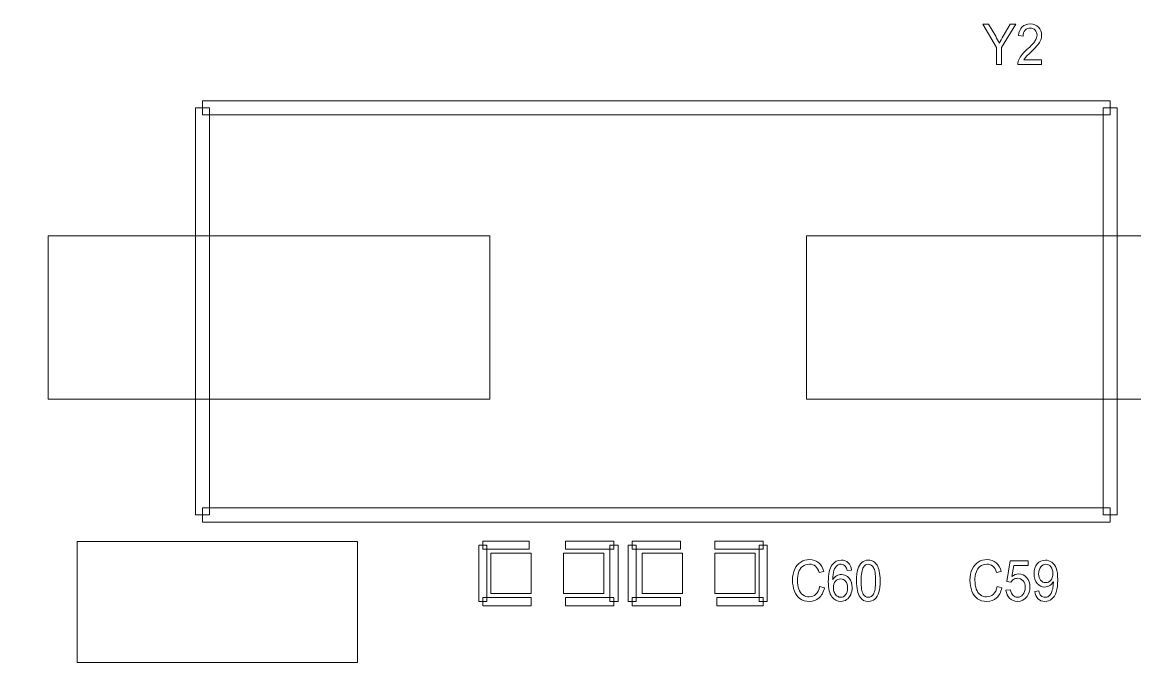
# Model space of a CAD drawing. Header units: millimetres. Extents: x -90 to 99, y -65 to 67.
# Drawn here: x -47.37 to -33.36, y -17.91 to -9.79 of the extents above; entities that cross this region are included whole.
import ezdxf

# ---------------------------------------------------------------- set-up
doc = ezdxf.new("R2010")
doc.units = ezdxf.units.MM
doc.header["$MEASUREMENT"] = 0
for name, color, linetype in [('BG_OUTLINE', 7, 'Continuous'), ('PG_SILKSCREEN_TOP', 7, 'Continuous'), ('PIN_TOP', 7, 'Continuous'), ('RD_SILKSCREEN_TOP', 7, 'Continuous')]:
    doc.layers.add(name, color=color, linetype=linetype)

msp = doc.modelspace()

# ---------------------------------------------------------------- linework, layer by layer
at = {"layer": 'BG_OUTLINE', "color": 3, "lineweight": 9}
msp.add_open_spline([(-71.7269, -61.8795), (-71.7269, -61.8795), (-71.7343, 42.2681), (-71.7343, 42.2681), (-71.7343, 42.2681), (-71.7348, 43.0066), (-71.4419, 43.715), (-70.92, 44.2375), (-70.92, 44.2375), (-70.3982, 44.76), (-69.6866, 45.0538), (-68.9482, 45.0543), (-68.9482, 45.0543), (-68.9482, 45.0543), (75.2046, 45.0543), (75.2046, 45.0543), (75.2046, 45.0543), (76.8319, 45.0552), (78.1763, 43.7805), (78.2661, 42.1556), (78.2661, 42.1556), (78.2661, 42.1556), (78.2661, 31.2814), (78.2661, 31.2814), (78.2661, 31.2814), (78.2661, 31.2814), (72.2646, 31.2814), (72.2646, 31.2814), (72.2646, 31.2814), (72.2646, 31.2814), (72.2646, 26.9814), (72.2646, 26.9814), (72.2646, 26.9814), (72.2646, 26.9814), (78.2661, 26.9814), (78.2661, 26.9814), (78.2661, 26.9814), (78.2661, 26.9814), (78.2661, 18.6553), (78.2661, 18.6553), (78.2661, 18.6553), (78.2661, 18.6553), (72.2496, 18.6553), (72.2496, 18.6553), (72.2496, 18.6553), (72.2496, 18.6553), (72.2496, 14.3553), (72.2496, 14.3553), (72.2496, 14.3553), (72.2496, 14.3553), (78.2661, 14.3553), (78.2661, 14.3553), (78.2661, 14.3553), (78.2661, 14.3553), (78.2661, 9.255), (78.2661, 9.255), (78.2661, 9.255), (78.2661, 9.255), (72.2648, 9.255), (72.2648, 9.255), (72.2648, 9.255), (72.2648, 9.255), (72.2648, 4.955), (72.2648, 4.955), (72.2648, 4.955), (72.2648, 4.955), (78.2661, 4.955), (78.2661, 4.955), (78.2661, 4.955), (78.2661, 4.955), (78.2661, -3.3762), (78.2661, -3.3762), (78.2661, -3.3762), (78.2661, -3.3762), (72.2445, -3.3762), (72.2445, -3.3762), (72.2445, -3.3762), (72.2445, -3.3762), (72.2445, -7.6762), (72.2445, -7.6762), (72.2445, -7.6762), (72.2445, -7.6762), (78.2661, -7.6762), (78.2661, -7.6762), (78.2661, -7.6762), (78.2661, -7.6762), (78.2661, -12.7615), (78.2661, -12.7615), (78.2661, -12.7615), (78.2661, -12.7615), (72.2651, -12.7615), (72.2651, -12.7615), (72.2651, -12.7615), (72.2651, -12.7615), (72.2651, -17.0615), (72.2651, -17.0615), (72.2651, -17.0615), (72.2651, -17.0615), (78.2661, -17.0615), (78.2661, -17.0615), (78.2661, -17.0615), (78.2661, -17.0615), (78.2661, -25.4097), (78.2661, -25.4097), (78.2661, -25.4097), (78.2661, -25.4097), (72.2656, -25.4097), (72.2656, -25.4097), (72.2656, -25.4097), (72.2656, -25.4097), (72.2656, -29.7097), (72.2656, -29.7097), (72.2656, -29.7097), (72.2656, -29.7097), (78.2661, -29.7097), (78.2661, -29.7097), (78.2661, -29.7097), (78.2661, -29.7097), (78.2661, -34.793), (78.2661, -34.793), (78.2661, -34.793), (78.2661, -34.793), (72.2679, -34.793), (72.2679, -34.793), (72.2679, -34.793), (72.2679, -34.793), (72.2679, -39.0929), (72.2679, -39.0929), (72.2679, -39.0929), (72.2679, -39.0929), (78.2661, -39.0929), (78.2661, -39.0929), (78.2661, -39.0929), (78.2661, -39.0929), (78.2661, -47.4269), (78.2661, -47.4269), (78.2661, -47.4269), (78.2661, -47.4269), (72.2679, -47.4269), (72.2679, -47.4269), (72.2679, -47.4269), (72.2679, -47.4269), (72.2679, -51.7269), (72.2679, -51.7269), (72.2679, -51.7269), (72.2679, -51.7269), (78.2661, -51.7269), (78.2661, -51.7269), (78.2661, -51.7269), (78.2661, -51.7269), (78.2661, -51.8138), (78.2661, -51.8138), (78.2661, -51.8138), (78.2661, -51.8138), (78.2656, -61.8468), (78.2656, -61.8468), (78.2656, -61.8468), (78.2661, -62.6669), (77.9407, -63.4536), (77.3612, -64.0339), (77.3612, -64.0339), (76.7817, -64.6142), (75.9915, -64.9405), (75.1713, -64.941), (75.1713, -64.941), (75.1713, -64.941), (-68.6609, -64.9456), (-68.6609, -64.9456), (-68.6609, -64.9456), (-69.4735, -64.9461), (-70.2531, -64.6237), (-70.8281, -64.0495), (-70.8281, -64.0495), (-71.4031, -63.4752), (-71.7264, -62.6922), (-71.7269, -61.8795)], degree=3, knots=[0, 0, 0, 0, 0.0227273, 0.0227273, 0.0227273, 0.0227273, 0.0454545, 0.0454545, 0.0454545, 0.0454545, 0.0681818, 0.0681818, 0.0681818, 0.0681818, 0.0909091, 0.0909091, 0.0909091, 0.0909091, 0.1136364, 0.1136364, 0.1136364, 0.1136364, 0.1363636, 0.1363636, 0.1363636, 0.1363636, 0.1590909, 0.1590909, 0.1590909, 0.1590909, 0.1818182, 0.1818182, 0.1818182, 0.1818182, 0.2045455, 0.2045455, 0.2045455, 0.2045455, 0.2272727, 0.2272727, 0.2272727, 0.2272727, 0.25, 0.25, 0.25, 0.25, 0.2727273, 0.2727273, 0.2727273, 0.2727273, 0.2954545, 0.2954545, 0.2954545, 0.2954545, 0.3181818, 0.3181818, 0.3181818, 0.3181818, 0.3409091, 0.3409091, 0.3409091, 0.3409091, 0.3636364, 0.3636364, 0.3636364, 0.3636364, 0.3863636, 0.3863636, 0.3863636, 0.3863636, 0.4090909, 0.4090909, 0.4090909, 0.4090909, 0.4318182, 0.4318182, 0.4318182, 0.4318182, 0.4545455, 0.4545455, 0.4545455, 0.4545455, 0.4772727, 0.4772727, 0.4772727, 0.4772727, 0.5, 0.5, 0.5, 0.5, 0.5227273, 0.5227273, 0.5227273, 0.5227273, 0.5454545, 0.5454545, 0.5454545, 0.5454545, 0.5681818, 0.5681818, 0.5681818, 0.5681818, 0.5909091, 0.5909091, 0.5909091, 0.5909091, 0.6136364, 0.6136364, 0.6136364, 0.6136364, 0.6363636, 0.6363636, 0.6363636, 0.6363636, 0.6590909, 0.6590909, 0.6590909, 0.6590909, 0.6818182, 0.6818182, 0.6818182, 0.6818182, 0.7045455, 0.7045455, 0.7045455, 0.7045455, 0.7272727, 0.7272727, 0.7272727, 0.7272727, 0.75, 0.75, 0.75, 0.75, 0.7727273, 0.7727273, 0.7727273, 0.7727273, 0.7954545, 0.7954545, 0.7954545, 0.7954545, 0.8181818, 0.8181818, 0.8181818, 0.8181818, 0.8409091, 0.8409091, 0.8409091, 0.8409091, 0.8636364, 0.8636364, 0.8636364, 0.8636364, 0.8863636, 0.8863636, 0.8863636, 0.8863636, 0.9090909, 0.9090909, 0.9090909, 0.9090909, 0.9318182, 0.9318182, 0.9318182, 0.9318182, 0.9545455, 0.9545455, 0.9545455, 0.9545455, 0.9772727, 0.9772727, 0.9772727, 0.9772727, 1, 1, 1, 1], dxfattribs=at)
at = {"layer": 'PG_SILKSCREEN_TOP', "color": 6, "lineweight": 9}
for points in [[(-33.6672, -10.775), (-33.6672, -10.775), (-33.6672, -10.9528), (-33.6672, -10.9528), (-33.6672, -10.9528), (-33.6672, -10.9528), (-45.0972, -10.9528), (-45.0972, -10.9528), (-45.0972, -10.9528), (-45.0972, -10.9528), (-45.0972, -10.775), (-45.0972, -10.775), (-45.0972, -10.775), (-45.0972, -10.775), (-33.6672, -10.775), (-33.6672, -10.775)], [(-45.1861, -10.8639), (-45.1861, -10.8639), (-45.0083, -10.8639), (-45.0083, -10.8639), (-45.0083, -10.8639), (-45.0083, -10.8639), (-45.0083, -15.9947), (-45.0083, -15.9947), (-45.0083, -15.9947), (-45.0083, -15.9947), (-45.1861, -15.9947), (-45.1861, -15.9947), (-45.1861, -15.9947), (-45.1861, -15.9947), (-45.1861, -10.8639), (-45.1861, -10.8639)], [(-33.5783, -15.9947), (-33.5783, -15.9947), (-33.7561, -15.9947), (-33.7561, -15.9947), (-33.7561, -15.9947), (-33.7561, -15.9947), (-33.7561, -10.8639), (-33.7561, -10.8639), (-33.7561, -10.8639), (-33.7561, -10.8639), (-33.5783, -10.8639), (-33.5783, -10.8639), (-33.5783, -10.8639), (-33.5783, -10.8639), (-33.5783, -15.9947), (-33.5783, -15.9947)], [(-45.0972, -16.0836), (-45.0972, -16.0836), (-45.0972, -15.9058), (-45.0972, -15.9058), (-45.0972, -15.9058), (-45.0972, -15.9058), (-33.6672, -15.9058), (-33.6672, -15.9058), (-33.6672, -15.9058), (-33.6672, -15.9058), (-33.6672, -16.0836), (-33.6672, -16.0836), (-33.6672, -16.0836), (-33.6672, -16.0836), (-45.0972, -16.0836), (-45.0972, -16.0836)], [(-41.5158, -17.0869), (-41.5158, -17.0869), (-41.6174, -17.0869), (-41.6174, -17.0869), (-41.6174, -17.0869), (-41.6174, -17.0869), (-41.6174, -16.3757), (-41.6174, -16.3757), (-41.6174, -16.3757), (-41.6174, -16.3757), (-41.5158, -16.3757), (-41.5158, -16.3757), (-41.5158, -16.3757), (-41.5158, -16.3757), (-41.5158, -17.0869), (-41.5158, -17.0869)], [(-41.5666, -16.4265), (-41.5666, -16.4265), (-41.5666, -16.3249), (-41.5666, -16.3249), (-41.5666, -16.3249), (-41.5666, -16.3249), (-40.9824, -16.3249), (-40.9824, -16.3249), (-40.9824, -16.3249), (-40.9824, -16.3249), (-40.9824, -16.4265), (-40.9824, -16.4265), (-40.9824, -16.4265), (-40.9824, -16.4265), (-41.5666, -16.4265), (-41.5666, -16.4265)], [(-39.9157, -16.3249), (-39.9157, -16.3249), (-39.9157, -16.4265), (-39.9157, -16.4265), (-39.9157, -16.4265), (-39.9157, -16.4265), (-40.5252, -16.4265), (-40.5252, -16.4265), (-40.5252, -16.4265), (-40.5252, -16.4265), (-40.5252, -16.3249), (-40.5252, -16.3249), (-40.5252, -16.3249), (-40.5252, -16.3249), (-39.9157, -16.3249), (-39.9157, -16.3249)], [(-39.8648, -17.0869), (-39.8648, -17.0869), (-39.9664, -17.0869), (-39.9664, -17.0869), (-39.9664, -17.0869), (-39.9664, -17.0869), (-39.9664, -16.3757), (-39.9664, -16.3757), (-39.9664, -16.3757), (-39.9664, -16.3757), (-39.8648, -16.3757), (-39.8648, -16.3757), (-39.8648, -16.3757), (-39.8648, -16.3757), (-39.8648, -17.0869), (-39.8648, -17.0869)], [(-39.7378, -16.3757), (-39.7378, -16.3757), (-39.6362, -16.3757), (-39.6362, -16.3757), (-39.6362, -16.3757), (-39.6362, -16.3757), (-39.6362, -17.0869), (-39.6362, -17.0869), (-39.6362, -17.0869), (-39.6362, -17.0869), (-39.7378, -17.0869), (-39.7378, -17.0869), (-39.7378, -17.0869), (-39.7378, -17.0869), (-39.7378, -16.3757), (-39.7378, -16.3757)], [(-39.6871, -16.4265), (-39.6871, -16.4265), (-39.6871, -16.3249), (-39.6871, -16.3249), (-39.6871, -16.3249), (-39.6871, -16.3249), (-39.0774, -16.3249), (-39.0774, -16.3249), (-39.0774, -16.3249), (-39.0774, -16.3249), (-39.0774, -16.4265), (-39.0774, -16.4265), (-39.0774, -16.4265), (-39.0774, -16.4265), (-39.6871, -16.4265), (-39.6871, -16.4265)], [(-38.6456, -16.4265), (-38.6456, -16.4265), (-38.6456, -16.3249), (-38.6456, -16.3249), (-38.6456, -16.3249), (-38.6456, -16.3249), (-38.036, -16.3249), (-38.036, -16.3249), (-38.036, -16.3249), (-38.036, -16.3249), (-38.036, -16.4265), (-38.036, -16.4265), (-38.036, -16.4265), (-38.036, -16.4265), (-38.6456, -16.4265), (-38.6456, -16.4265)], [(-38.0868, -16.3757), (-38.0868, -16.3757), (-37.9852, -16.3757), (-37.9852, -16.3757), (-37.9852, -16.3757), (-37.9852, -16.3757), (-37.9852, -17.0869), (-37.9852, -17.0869), (-37.9852, -17.0869), (-37.9852, -17.0869), (-38.0868, -17.0869), (-38.0868, -17.0869), (-38.0868, -17.0869), (-38.0868, -17.0869), (-38.0868, -16.3757), (-38.0868, -16.3757)], [(-40.957, -17.0361), (-40.957, -17.0361), (-40.957, -17.1377), (-40.957, -17.1377), (-40.957, -17.1377), (-40.957, -17.1377), (-41.5666, -17.1377), (-41.5666, -17.1377), (-41.5666, -17.1377), (-41.5666, -17.1377), (-41.5666, -17.0361), (-41.5666, -17.0361), (-41.5666, -17.0361), (-41.5666, -17.0361), (-40.957, -17.0361), (-40.957, -17.0361)], [(-39.9157, -17.0361), (-39.9157, -17.0361), (-39.9157, -17.1377), (-39.9157, -17.1377), (-39.9157, -17.1377), (-39.9157, -17.1377), (-40.5252, -17.1377), (-40.5252, -17.1377), (-40.5252, -17.1377), (-40.5252, -17.1377), (-40.5252, -17.0361), (-40.5252, -17.0361), (-40.5252, -17.0361), (-40.5252, -17.0361), (-39.9157, -17.0361), (-39.9157, -17.0361)], [(-39.6871, -17.1377), (-39.6871, -17.1377), (-39.6871, -17.0361), (-39.6871, -17.0361), (-39.6871, -17.0361), (-39.6871, -17.0361), (-39.0774, -17.0361), (-39.0774, -17.0361), (-39.0774, -17.0361), (-39.0774, -17.0361), (-39.0774, -17.1377), (-39.0774, -17.1377), (-39.0774, -17.1377), (-39.0774, -17.1377), (-39.6871, -17.1377), (-39.6871, -17.1377)], [(-38.036, -17.0361), (-38.036, -17.0361), (-38.036, -17.1377), (-38.036, -17.1377), (-38.036, -17.1377), (-38.036, -17.1377), (-38.6202, -17.1377), (-38.6202, -17.1377), (-38.6202, -17.1377), (-38.6202, -17.1377), (-38.6202, -17.0361), (-38.6202, -17.0361), (-38.6202, -17.0361), (-38.6202, -17.0361), (-38.036, -17.0361), (-38.036, -17.0361)]]:
    msp.add_open_spline(points, degree=3, knots=[0, 0, 0, 0, 0.25, 0.25, 0.25, 0.25, 0.5, 0.5, 0.5, 0.5, 0.75, 0.75, 0.75, 0.75, 1, 1, 1, 1], dxfattribs=at)
at = {"layer": 'PIN_TOP', "lineweight": 9}
for points in [[(-41.4777, -12.4768), (-41.4777, -12.4768), (-41.4777, -14.5342), (-41.4777, -14.5342), (-41.4777, -14.5342), (-41.4777, -14.5342), (-47.0403, -14.5342), (-47.0403, -14.5342), (-47.0403, -14.5342), (-47.0403, -14.5342), (-47.0403, -12.4768), (-47.0403, -12.4768), (-47.0403, -12.4768), (-47.0403, -12.4768), (-41.4777, -12.4768), (-41.4777, -12.4768)], [(-31.9273, -12.4768), (-31.9273, -12.4768), (-31.9273, -14.5342), (-31.9273, -14.5342), (-31.9273, -14.5342), (-31.9273, -14.5342), (-37.4899, -14.5342), (-37.4899, -14.5342), (-37.4899, -14.5342), (-37.4899, -14.5342), (-37.4899, -12.4768), (-37.4899, -12.4768), (-37.4899, -12.4768), (-37.4899, -12.4768), (-31.9273, -12.4768), (-31.9273, -12.4768)], [(-46.6771, -17.8524), (-46.6771, -17.8524), (-46.6771, -16.3284), (-46.6771, -16.3284), (-46.6771, -16.3284), (-46.6771, -16.3284), (-43.1465, -16.3284), (-43.1465, -16.3284), (-43.1465, -16.3284), (-43.1465, -16.3284), (-43.1465, -17.8524), (-43.1465, -17.8524), (-43.1465, -17.8524), (-43.1465, -17.8524), (-46.6771, -17.8524), (-46.6771, -17.8524)], [(-40.957, -16.4773), (-40.957, -16.4773), (-40.957, -16.9853), (-40.957, -16.9853), (-40.957, -16.9853), (-40.957, -16.9853), (-41.465, -16.9853), (-41.465, -16.9853), (-41.465, -16.9853), (-41.465, -16.9853), (-41.465, -16.4773), (-41.465, -16.4773), (-41.465, -16.4773), (-41.465, -16.4773), (-40.957, -16.4773), (-40.957, -16.4773)], [(-40.0426, -16.4773), (-40.0426, -16.4773), (-40.0426, -16.9853), (-40.0426, -16.9853), (-40.0426, -16.9853), (-40.0426, -16.9853), (-40.5506, -16.9853), (-40.5506, -16.9853), (-40.5506, -16.9853), (-40.5506, -16.9853), (-40.5506, -16.4773), (-40.5506, -16.4773), (-40.5506, -16.4773), (-40.5506, -16.4773), (-40.0426, -16.4773), (-40.0426, -16.4773)], [(-39.56, -16.9853), (-39.56, -16.9853), (-39.56, -16.4773), (-39.56, -16.4773), (-39.56, -16.4773), (-39.56, -16.4773), (-39.052, -16.4773), (-39.052, -16.4773), (-39.052, -16.4773), (-39.052, -16.4773), (-39.052, -16.9853), (-39.052, -16.9853), (-39.052, -16.9853), (-39.052, -16.9853), (-39.56, -16.9853), (-39.56, -16.9853)], [(-38.6456, -16.9853), (-38.6456, -16.9853), (-38.6456, -16.4773), (-38.6456, -16.4773), (-38.6456, -16.4773), (-38.6456, -16.4773), (-38.1376, -16.4773), (-38.1376, -16.4773), (-38.1376, -16.4773), (-38.1376, -16.4773), (-38.1376, -16.9853), (-38.1376, -16.9853), (-38.1376, -16.9853), (-38.1376, -16.9853), (-38.6456, -16.9853), (-38.6456, -16.9853)]]:
    msp.add_open_spline(points, degree=3, knots=[0, 0, 0, 0, 0.25, 0.25, 0.25, 0.25, 0.5, 0.5, 0.5, 0.5, 0.75, 0.75, 0.75, 0.75, 1, 1, 1, 1], dxfattribs=at)
at = {"layer": 'RD_SILKSCREEN_TOP', "color": 8, "lineweight": 9}
for points, knots in [([(-34.5292, -10.2587), (-34.5292, -10.2587), (-34.5292, -10.3188), (-34.5292, -10.3188), (-34.5292, -10.3188), (-34.5292, -10.3188), (-34.8296, -10.3188), (-34.8296, -10.3188), (-34.8296, -10.3188), (-34.8301, -10.3037), (-34.8279, -10.2893), (-34.8232, -10.2754), (-34.8232, -10.2754), (-34.8156, -10.2524), (-34.8033, -10.2299), (-34.7865, -10.2076), (-34.7865, -10.2076), (-34.7695, -10.1855), (-34.7452, -10.1597), (-34.7135, -10.1306), (-34.7135, -10.1306), (-34.664, -10.0852), (-34.6306, -10.0493), (-34.6132, -10.0227), (-34.6132, -10.0227), (-34.5959, -9.9963), (-34.5872, -9.9711), (-34.5872, -9.9476), (-34.5872, -9.9476), (-34.5872, -9.9228), (-34.5952, -9.9019), (-34.6109, -9.8848), (-34.6109, -9.8848), (-34.6268, -9.8679), (-34.6474, -9.8594), (-34.6728, -9.8594), (-34.6728, -9.8594), (-34.6997, -9.8594), (-34.7211, -9.8684), (-34.7372, -9.8865), (-34.7372, -9.8865), (-34.7535, -9.9045), (-34.7616, -9.9295), (-34.7618, -9.9614), (-34.7618, -9.9614), (-34.7618, -9.9614), (-34.8192, -9.9549), (-34.8192, -9.9549), (-34.8192, -9.9549), (-34.8152, -9.9069), (-34.8004, -9.8704), (-34.7748, -9.8453), (-34.7748, -9.8453), (-34.7492, -9.8201), (-34.7147, -9.8076), (-34.6715, -9.8076), (-34.6715, -9.8076), (-34.6279, -9.8076), (-34.5935, -9.8212), (-34.568, -9.8482), (-34.568, -9.8482), (-34.5425, -9.8754), (-34.5298, -9.9089), (-34.5298, -9.949), (-34.5298, -9.949), (-34.5298, -9.9694), (-34.5335, -9.9894), (-34.541, -10.0091), (-34.541, -10.0091), (-34.5485, -10.0287), (-34.5609, -10.0495), (-34.5781, -10.0712), (-34.5781, -10.0712), (-34.5953, -10.093), (-34.624, -10.1229), (-34.6641, -10.1608), (-34.6641, -10.1608), (-34.6976, -10.1923), (-34.7191, -10.2137), (-34.7285, -10.2249), (-34.7285, -10.2249), (-34.7381, -10.2361), (-34.746, -10.2473), (-34.7522, -10.2587), (-34.7522, -10.2587), (-34.7522, -10.2587), (-34.5292, -10.2587), (-34.5292, -10.2587)], [0, 0, 0, 0, 0.0454545, 0.0454545, 0.0454545, 0.0454545, 0.0909091, 0.0909091, 0.0909091, 0.0909091, 0.1363636, 0.1363636, 0.1363636, 0.1363636, 0.1818182, 0.1818182, 0.1818182, 0.1818182, 0.2272727, 0.2272727, 0.2272727, 0.2272727, 0.2727273, 0.2727273, 0.2727273, 0.2727273, 0.3181818, 0.3181818, 0.3181818, 0.3181818, 0.3636364, 0.3636364, 0.3636364, 0.3636364, 0.4090909, 0.4090909, 0.4090909, 0.4090909, 0.4545455, 0.4545455, 0.4545455, 0.4545455, 0.5, 0.5, 0.5, 0.5, 0.5454545, 0.5454545, 0.5454545, 0.5454545, 0.5909091, 0.5909091, 0.5909091, 0.5909091, 0.6363636, 0.6363636, 0.6363636, 0.6363636, 0.6818182, 0.6818182, 0.6818182, 0.6818182, 0.7272727, 0.7272727, 0.7272727, 0.7272727, 0.7727273, 0.7727273, 0.7727273, 0.7727273, 0.8181818, 0.8181818, 0.8181818, 0.8181818, 0.8636364, 0.8636364, 0.8636364, 0.8636364, 0.9090909, 0.9090909, 0.9090909, 0.9090909, 0.9545455, 0.9545455, 0.9545455, 0.9545455, 1, 1, 1, 1]), ([(-35.0955, -10.3188), (-35.0955, -10.3188), (-35.0955, -10.1032), (-35.0955, -10.1032), (-35.0955, -10.1032), (-35.0955, -10.1032), (-35.2706, -9.8097), (-35.2706, -9.8097), (-35.2706, -9.8097), (-35.2706, -9.8097), (-35.1975, -9.8097), (-35.1975, -9.8097), (-35.1975, -9.8097), (-35.1975, -9.8097), (-35.1079, -9.9632), (-35.1079, -9.9632), (-35.1079, -9.9632), (-35.0913, -9.9919), (-35.076, -10.0206), (-35.0617, -10.0494), (-35.0617, -10.0494), (-35.048, -10.0227), (-35.0315, -9.9927), (-35.0121, -9.9594), (-35.0121, -9.9594), (-35.0121, -9.9594), (-34.924, -9.8097), (-34.924, -9.8097), (-34.924, -9.8097), (-34.924, -9.8097), (-34.8539, -9.8097), (-34.8539, -9.8097), (-34.8539, -9.8097), (-34.8539, -9.8097), (-35.0354, -10.1032), (-35.0354, -10.1032), (-35.0354, -10.1032), (-35.0354, -10.1032), (-35.0354, -10.3188), (-35.0354, -10.3188), (-35.0354, -10.3188), (-35.0354, -10.3188), (-35.0955, -10.3188), (-35.0955, -10.3188)], [0, 0, 0, 0, 0.0909091, 0.0909091, 0.0909091, 0.0909091, 0.1818182, 0.1818182, 0.1818182, 0.1818182, 0.2727273, 0.2727273, 0.2727273, 0.2727273, 0.3636364, 0.3636364, 0.3636364, 0.3636364, 0.4545455, 0.4545455, 0.4545455, 0.4545455, 0.5454545, 0.5454545, 0.5454545, 0.5454545, 0.6363636, 0.6363636, 0.6363636, 0.6363636, 0.7272727, 0.7272727, 0.7272727, 0.7272727, 0.8181818, 0.8181818, 0.8181818, 0.8181818, 0.9090909, 0.9090909, 0.9090909, 0.9090909, 1, 1, 1, 1]), ([(-37.3249, -16.8964), (-37.3249, -16.8964), (-37.2648, -16.9135), (-37.2648, -16.9135), (-37.2648, -16.9135), (-37.2773, -16.9687), (-37.3001, -17.0109), (-37.3328, -17.0401), (-37.3328, -17.0401), (-37.3655, -17.0691), (-37.4056, -17.0836), (-37.453, -17.0836), (-37.453, -17.0836), (-37.502, -17.0836), (-37.5418, -17.0724), (-37.5725, -17.0501), (-37.5725, -17.0501), (-37.6032, -17.0277), (-37.6266, -16.9954), (-37.6426, -16.953), (-37.6426, -16.953), (-37.6586, -16.9106), (-37.6666, -16.8651), (-37.6666, -16.8165), (-37.6666, -16.8165), (-37.6666, -16.7635), (-37.6576, -16.7173), (-37.6395, -16.6778), (-37.6395, -16.6778), (-37.6214, -16.6383), (-37.5957, -16.6084), (-37.5622, -16.5878), (-37.5622, -16.5878), (-37.5288, -16.5673), (-37.4921, -16.5571), (-37.452, -16.5571), (-37.452, -16.5571), (-37.4065, -16.5571), (-37.3684, -16.5701), (-37.3373, -16.596), (-37.3373, -16.596), (-37.3063, -16.622), (-37.2847, -16.6584), (-37.2726, -16.7054), (-37.2726, -16.7054), (-37.2726, -16.7054), (-37.3318, -16.7211), (-37.3318, -16.7211), (-37.3318, -16.7211), (-37.3423, -16.684), (-37.3575, -16.6571), (-37.3777, -16.6401), (-37.3777, -16.6401), (-37.3977, -16.6232), (-37.4228, -16.6148), (-37.4533, -16.6148), (-37.4533, -16.6148), (-37.4882, -16.6148), (-37.5173, -16.6241), (-37.5408, -16.6428), (-37.5408, -16.6428), (-37.5644, -16.6617), (-37.5808, -16.6868), (-37.5903, -16.7185), (-37.5903, -16.7185), (-37.5998, -16.75), (-37.6045, -16.7826), (-37.6045, -16.8161), (-37.6045, -16.8161), (-37.6045, -16.8595), (-37.5989, -16.8972), (-37.5878, -16.9296), (-37.5878, -16.9296), (-37.5764, -16.9618), (-37.5589, -16.986), (-37.5351, -17.002), (-37.5351, -17.002), (-37.5113, -17.018), (-37.4856, -17.0259), (-37.4578, -17.0259), (-37.4578, -17.0259), (-37.4242, -17.0259), (-37.3958, -17.015), (-37.3723, -16.9933), (-37.3723, -16.9933), (-37.3489, -16.9715), (-37.3333, -16.9392), (-37.3249, -16.8964)], [0, 0, 0, 0, 0.0454545, 0.0454545, 0.0454545, 0.0454545, 0.0909091, 0.0909091, 0.0909091, 0.0909091, 0.1363636, 0.1363636, 0.1363636, 0.1363636, 0.1818182, 0.1818182, 0.1818182, 0.1818182, 0.2272727, 0.2272727, 0.2272727, 0.2272727, 0.2727273, 0.2727273, 0.2727273, 0.2727273, 0.3181818, 0.3181818, 0.3181818, 0.3181818, 0.3636364, 0.3636364, 0.3636364, 0.3636364, 0.4090909, 0.4090909, 0.4090909, 0.4090909, 0.4545455, 0.4545455, 0.4545455, 0.4545455, 0.5, 0.5, 0.5, 0.5, 0.5454545, 0.5454545, 0.5454545, 0.5454545, 0.5909091, 0.5909091, 0.5909091, 0.5909091, 0.6363636, 0.6363636, 0.6363636, 0.6363636, 0.6818182, 0.6818182, 0.6818182, 0.6818182, 0.7272727, 0.7272727, 0.7272727, 0.7272727, 0.7727273, 0.7727273, 0.7727273, 0.7727273, 0.8181818, 0.8181818, 0.8181818, 0.8181818, 0.8636364, 0.8636364, 0.8636364, 0.8636364, 0.9090909, 0.9090909, 0.9090909, 0.9090909, 0.9545455, 0.9545455, 0.9545455, 0.9545455, 1, 1, 1, 1]), ([(-36.9237, -16.6905), (-36.9237, -16.6905), (-36.9792, -16.6954), (-36.9792, -16.6954), (-36.9792, -16.6954), (-36.9842, -16.6708), (-36.9911, -16.6529), (-37.0002, -16.6419), (-37.0002, -16.6419), (-37.0153, -16.624), (-37.034, -16.6151), (-37.0561, -16.6151), (-37.0561, -16.6151), (-37.0739, -16.6151), (-37.0895, -16.6207), (-37.1029, -16.6318), (-37.1029, -16.6318), (-37.1204, -16.6462), (-37.1343, -16.6671), (-37.1445, -16.6946), (-37.1445, -16.6946), (-37.1545, -16.7221), (-37.1598, -16.7614), (-37.1602, -16.8123), (-37.1602, -16.8123), (-37.1467, -16.7895), (-37.1304, -16.7724), (-37.1109, -16.7613), (-37.1109, -16.7613), (-37.0916, -16.7502), (-37.0711, -16.7447), (-37.0499, -16.7447), (-37.0499, -16.7447), (-37.0125, -16.7447), (-36.9809, -16.76), (-36.9548, -16.7907), (-36.9548, -16.7907), (-36.9286, -16.8214), (-36.9157, -16.8609), (-36.9157, -16.9095), (-36.9157, -16.9095), (-36.9157, -16.9416), (-36.9217, -16.9712), (-36.9341, -16.9987), (-36.9341, -16.9987), (-36.9463, -17.0261), (-36.9633, -17.0472), (-36.9848, -17.0617), (-36.9848, -17.0617), (-37.0062, -17.0763), (-37.0306, -17.0836), (-37.0579, -17.0836), (-37.0579, -17.0836), (-37.1044, -17.0836), (-37.1424, -17.0645), (-37.1717, -17.0261), (-37.1717, -17.0261), (-37.2011, -16.9878), (-37.2157, -16.9246), (-37.2157, -16.8366), (-37.2157, -16.8366), (-37.2157, -16.7383), (-37.1995, -16.6668), (-37.167, -16.6221), (-37.167, -16.6221), (-37.1387, -16.5832), (-37.1007, -16.5637), (-37.0526, -16.5637), (-37.0526, -16.5637), (-37.0169, -16.5637), (-36.9876, -16.5749), (-36.9648, -16.5974), (-36.9648, -16.5974), (-36.9419, -16.6199), (-36.9283, -16.6509), (-36.9237, -16.6905)], [0, 0, 0, 0, 0.0526316, 0.0526316, 0.0526316, 0.0526316, 0.1052632, 0.1052632, 0.1052632, 0.1052632, 0.1578947, 0.1578947, 0.1578947, 0.1578947, 0.2105263, 0.2105263, 0.2105263, 0.2105263, 0.2631579, 0.2631579, 0.2631579, 0.2631579, 0.3157895, 0.3157895, 0.3157895, 0.3157895, 0.3684211, 0.3684211, 0.3684211, 0.3684211, 0.4210526, 0.4210526, 0.4210526, 0.4210526, 0.4736842, 0.4736842, 0.4736842, 0.4736842, 0.5263158, 0.5263158, 0.5263158, 0.5263158, 0.5789474, 0.5789474, 0.5789474, 0.5789474, 0.6315789, 0.6315789, 0.6315789, 0.6315789, 0.6842105, 0.6842105, 0.6842105, 0.6842105, 0.7368421, 0.7368421, 0.7368421, 0.7368421, 0.7894737, 0.7894737, 0.7894737, 0.7894737, 0.8421053, 0.8421053, 0.8421053, 0.8421053, 0.8947368, 0.8947368, 0.8947368, 0.8947368, 0.9473684, 0.9473684, 0.9473684, 0.9473684, 1, 1, 1, 1]), ([(-36.8602, -16.8238), (-36.8602, -16.7636), (-36.8547, -16.7152), (-36.8436, -16.6785), (-36.8436, -16.6785), (-36.8325, -16.6418), (-36.8161, -16.6134), (-36.7942, -16.5935), (-36.7942, -16.5935), (-36.7725, -16.5736), (-36.7451, -16.5637), (-36.7119, -16.5637), (-36.7119, -16.5637), (-36.6876, -16.5637), (-36.6661, -16.5692), (-36.6478, -16.5803), (-36.6478, -16.5803), (-36.6294, -16.5912), (-36.6142, -16.607), (-36.6021, -16.6278), (-36.6021, -16.6278), (-36.5902, -16.6485), (-36.5808, -16.6738), (-36.574, -16.7035), (-36.574, -16.7035), (-36.5671, -16.7333), (-36.5637, -16.7734), (-36.5637, -16.8238), (-36.5637, -16.8238), (-36.5637, -16.8836), (-36.5692, -16.9317), (-36.5801, -16.9685), (-36.5801, -16.9685), (-36.5911, -17.0052), (-36.6075, -17.0335), (-36.6294, -17.0536), (-36.6294, -17.0536), (-36.6511, -17.0736), (-36.6786, -17.0836), (-36.7119, -17.0836), (-36.7119, -17.0836), (-36.7558, -17.0836), (-36.7902, -17.066), (-36.8152, -17.0308), (-36.8152, -17.0308), (-36.8452, -16.9885), (-36.8602, -16.9194), (-36.8602, -16.8238)], [0, 0, 0, 0, 0.0833333, 0.0833333, 0.0833333, 0.0833333, 0.1666667, 0.1666667, 0.1666667, 0.1666667, 0.25, 0.25, 0.25, 0.25, 0.3333333, 0.3333333, 0.3333333, 0.3333333, 0.4166667, 0.4166667, 0.4166667, 0.4166667, 0.5, 0.5, 0.5, 0.5, 0.5833333, 0.5833333, 0.5833333, 0.5833333, 0.6666667, 0.6666667, 0.6666667, 0.6666667, 0.75, 0.75, 0.75, 0.75, 0.8333333, 0.8333333, 0.8333333, 0.8333333, 0.9166667, 0.9166667, 0.9166667, 0.9166667, 1, 1, 1, 1]), ([(-36.8029, -16.8238), (-36.8029, -16.9074), (-36.794, -16.963), (-36.7765, -16.9907), (-36.7765, -16.9907), (-36.7591, -17.0184), (-36.7376, -17.0322), (-36.7119, -17.0322), (-36.7119, -17.0322), (-36.6862, -17.0322), (-36.6648, -17.0182), (-36.6473, -16.9905), (-36.6473, -16.9905), (-36.6299, -16.9628), (-36.6211, -16.9072), (-36.6211, -16.8238), (-36.6211, -16.8238), (-36.6211, -16.74), (-36.6299, -16.6843), (-36.6473, -16.6568), (-36.6473, -16.6568), (-36.6648, -16.6292), (-36.6865, -16.6155), (-36.7125, -16.6155), (-36.7125, -16.6155), (-36.7382, -16.6155), (-36.7586, -16.6277), (-36.774, -16.652), (-36.774, -16.652), (-36.7932, -16.6829), (-36.8029, -16.7403), (-36.8029, -16.8238)], [0, 0, 0, 0, 0.125, 0.125, 0.125, 0.125, 0.25, 0.25, 0.25, 0.25, 0.375, 0.375, 0.375, 0.375, 0.5, 0.5, 0.5, 0.5, 0.625, 0.625, 0.625, 0.625, 0.75, 0.75, 0.75, 0.75, 0.875, 0.875, 0.875, 0.875, 1, 1, 1, 1]), ([(-35.0897, -16.8964), (-35.0897, -16.8964), (-35.0295, -16.9135), (-35.0295, -16.9135), (-35.0295, -16.9135), (-35.0422, -16.9687), (-35.0649, -17.0109), (-35.0976, -17.0401), (-35.0976, -17.0401), (-35.1303, -17.0691), (-35.1704, -17.0836), (-35.2178, -17.0836), (-35.2178, -17.0836), (-35.2668, -17.0836), (-35.3066, -17.0724), (-35.3373, -17.0501), (-35.3373, -17.0501), (-35.368, -17.0277), (-35.3914, -16.9954), (-35.4074, -16.953), (-35.4074, -16.953), (-35.4234, -16.9106), (-35.4314, -16.8651), (-35.4314, -16.8165), (-35.4314, -16.8165), (-35.4314, -16.7635), (-35.4224, -16.7173), (-35.4043, -16.6778), (-35.4043, -16.6778), (-35.3861, -16.6383), (-35.3604, -16.6084), (-35.327, -16.5878), (-35.327, -16.5878), (-35.2937, -16.5673), (-35.2569, -16.5571), (-35.2168, -16.5571), (-35.2168, -16.5571), (-35.1713, -16.5571), (-35.1331, -16.5701), (-35.1021, -16.596), (-35.1021, -16.596), (-35.0711, -16.622), (-35.0495, -16.6584), (-35.0374, -16.7054), (-35.0374, -16.7054), (-35.0374, -16.7054), (-35.0965, -16.7211), (-35.0965, -16.7211), (-35.0965, -16.7211), (-35.1071, -16.684), (-35.1223, -16.6571), (-35.1425, -16.6401), (-35.1425, -16.6401), (-35.1625, -16.6232), (-35.1876, -16.6148), (-35.2181, -16.6148), (-35.2181, -16.6148), (-35.253, -16.6148), (-35.2821, -16.6241), (-35.3056, -16.6428), (-35.3056, -16.6428), (-35.3292, -16.6617), (-35.3457, -16.6868), (-35.3551, -16.7185), (-35.3551, -16.7185), (-35.3646, -16.75), (-35.3693, -16.7826), (-35.3693, -16.8161), (-35.3693, -16.8161), (-35.3693, -16.8595), (-35.3637, -16.8972), (-35.3526, -16.9296), (-35.3526, -16.9296), (-35.3412, -16.9618), (-35.3237, -16.986), (-35.2999, -17.002), (-35.2999, -17.002), (-35.2761, -17.018), (-35.2504, -17.0259), (-35.2226, -17.0259), (-35.2226, -17.0259), (-35.189, -17.0259), (-35.1605, -17.015), (-35.1371, -16.9933), (-35.1371, -16.9933), (-35.1137, -16.9715), (-35.098, -16.9392), (-35.0897, -16.8964)], [0, 0, 0, 0, 0.0454545, 0.0454545, 0.0454545, 0.0454545, 0.0909091, 0.0909091, 0.0909091, 0.0909091, 0.1363636, 0.1363636, 0.1363636, 0.1363636, 0.1818182, 0.1818182, 0.1818182, 0.1818182, 0.2272727, 0.2272727, 0.2272727, 0.2272727, 0.2727273, 0.2727273, 0.2727273, 0.2727273, 0.3181818, 0.3181818, 0.3181818, 0.3181818, 0.3636364, 0.3636364, 0.3636364, 0.3636364, 0.4090909, 0.4090909, 0.4090909, 0.4090909, 0.4545455, 0.4545455, 0.4545455, 0.4545455, 0.5, 0.5, 0.5, 0.5, 0.5454545, 0.5454545, 0.5454545, 0.5454545, 0.5909091, 0.5909091, 0.5909091, 0.5909091, 0.6363636, 0.6363636, 0.6363636, 0.6363636, 0.6818182, 0.6818182, 0.6818182, 0.6818182, 0.7272727, 0.7272727, 0.7272727, 0.7272727, 0.7727273, 0.7727273, 0.7727273, 0.7727273, 0.8181818, 0.8181818, 0.8181818, 0.8181818, 0.8636364, 0.8636364, 0.8636364, 0.8636364, 0.9090909, 0.9090909, 0.9090909, 0.9090909, 0.9545455, 0.9545455, 0.9545455, 0.9545455, 1, 1, 1, 1]), ([(-34.9781, -16.9416), (-34.9781, -16.9416), (-34.9194, -16.936), (-34.9194, -16.936), (-34.9194, -16.936), (-34.9151, -16.968), (-34.905, -16.9919), (-34.8892, -17.008), (-34.8892, -17.008), (-34.8734, -17.0242), (-34.8543, -17.0322), (-34.832, -17.0322), (-34.832, -17.0322), (-34.8051, -17.0322), (-34.7823, -17.0208), (-34.7639, -16.9982), (-34.7639, -16.9982), (-34.7452, -16.9755), (-34.7359, -16.9453), (-34.7359, -16.9079), (-34.7359, -16.9079), (-34.7359, -16.8722), (-34.7448, -16.8441), (-34.7627, -16.8235), (-34.7627, -16.8235), (-34.7806, -16.8029), (-34.804, -16.7926), (-34.833, -16.7926), (-34.833, -16.7926), (-34.8509, -16.7926), (-34.8672, -16.7972), (-34.8816, -16.8063), (-34.8816, -16.8063), (-34.8961, -16.8154), (-34.9074, -16.8273), (-34.9157, -16.8419), (-34.9157, -16.8419), (-34.9157, -16.8419), (-34.9681, -16.8343), (-34.9681, -16.8343), (-34.9681, -16.8343), (-34.9681, -16.8343), (-34.924, -16.5728), (-34.924, -16.5728), (-34.924, -16.5728), (-34.924, -16.5728), (-34.698, -16.5728), (-34.698, -16.5728), (-34.698, -16.5728), (-34.698, -16.5728), (-34.698, -16.6325), (-34.698, -16.6325), (-34.698, -16.6325), (-34.698, -16.6325), (-34.8794, -16.6325), (-34.8794, -16.6325), (-34.8794, -16.6325), (-34.8794, -16.6325), (-34.904, -16.7693), (-34.904, -16.7693), (-34.904, -16.7693), (-34.8766, -16.748), (-34.848, -16.7373), (-34.8181, -16.7373), (-34.8181, -16.7373), (-34.7783, -16.7373), (-34.7449, -16.7527), (-34.7176, -16.7835), (-34.7176, -16.7835), (-34.6903, -16.8144), (-34.6766, -16.854), (-34.6766, -16.9023), (-34.6766, -16.9023), (-34.6766, -16.9484), (-34.6887, -16.9883), (-34.7126, -17.0218), (-34.7126, -17.0218), (-34.7418, -17.0629), (-34.7816, -17.0836), (-34.832, -17.0836), (-34.832, -17.0836), (-34.8734, -17.0836), (-34.9072, -17.0706), (-34.9332, -17.0447), (-34.9332, -17.0447), (-34.9594, -17.0187), (-34.9743, -16.9843), (-34.9781, -16.9416)], [0, 0, 0, 0, 0.0454545, 0.0454545, 0.0454545, 0.0454545, 0.0909091, 0.0909091, 0.0909091, 0.0909091, 0.1363636, 0.1363636, 0.1363636, 0.1363636, 0.1818182, 0.1818182, 0.1818182, 0.1818182, 0.2272727, 0.2272727, 0.2272727, 0.2272727, 0.2727273, 0.2727273, 0.2727273, 0.2727273, 0.3181818, 0.3181818, 0.3181818, 0.3181818, 0.3636364, 0.3636364, 0.3636364, 0.3636364, 0.4090909, 0.4090909, 0.4090909, 0.4090909, 0.4545455, 0.4545455, 0.4545455, 0.4545455, 0.5, 0.5, 0.5, 0.5, 0.5454545, 0.5454545, 0.5454545, 0.5454545, 0.5909091, 0.5909091, 0.5909091, 0.5909091, 0.6363636, 0.6363636, 0.6363636, 0.6363636, 0.6818182, 0.6818182, 0.6818182, 0.6818182, 0.7272727, 0.7272727, 0.7272727, 0.7272727, 0.7727273, 0.7727273, 0.7727273, 0.7727273, 0.8181818, 0.8181818, 0.8181818, 0.8181818, 0.8636364, 0.8636364, 0.8636364, 0.8636364, 0.9090909, 0.9090909, 0.9090909, 0.9090909, 0.9545455, 0.9545455, 0.9545455, 0.9545455, 1, 1, 1, 1]), ([(-34.6166, -16.9572), (-34.6166, -16.9572), (-34.5629, -16.9516), (-34.5629, -16.9516), (-34.5629, -16.9516), (-34.5584, -16.9798), (-34.5497, -17.0003), (-34.5369, -17.0131), (-34.5369, -17.0131), (-34.5241, -17.0258), (-34.5077, -17.0322), (-34.4876, -17.0322), (-34.4876, -17.0322), (-34.4704, -17.0322), (-34.4554, -17.0278), (-34.4425, -17.019), (-34.4425, -17.019), (-34.4296, -17.0102), (-34.419, -16.9984), (-34.4108, -16.9837), (-34.4108, -16.9837), (-34.4024, -16.969), (-34.3955, -16.9491), (-34.3899, -16.9242), (-34.3899, -16.9242), (-34.3844, -16.8992), (-34.3816, -16.8737), (-34.3816, -16.8478), (-34.3816, -16.8478), (-34.3816, -16.8451), (-34.3817, -16.8408), (-34.3818, -16.8353), (-34.3818, -16.8353), (-34.3931, -16.8551), (-34.4083, -16.8714), (-34.4276, -16.8837), (-34.4276, -16.8837), (-34.4469, -16.8962), (-34.4679, -16.9023), (-34.4903, -16.9023), (-34.4903, -16.9023), (-34.528, -16.9023), (-34.5599, -16.887), (-34.5859, -16.8564), (-34.5859, -16.8564), (-34.6119, -16.8259), (-34.625, -16.7857), (-34.625, -16.7357), (-34.625, -16.7357), (-34.625, -16.684), (-34.6114, -16.6425), (-34.5842, -16.611), (-34.5842, -16.611), (-34.557, -16.5794), (-34.5229, -16.5637), (-34.4819, -16.5637), (-34.4819, -16.5637), (-34.4525, -16.5637), (-34.4254, -16.5727), (-34.4009, -16.5905), (-34.4009, -16.5905), (-34.3765, -16.6082), (-34.3578, -16.6337), (-34.3451, -16.6667), (-34.3451, -16.6667), (-34.3325, -16.6996), (-34.326, -16.7474), (-34.326, -16.81), (-34.326, -16.81), (-34.326, -16.8749), (-34.3323, -16.9267), (-34.3449, -16.9654), (-34.3449, -16.9654), (-34.3576, -17.0039), (-34.3764, -17.0332), (-34.4012, -17.0533), (-34.4012, -17.0533), (-34.4262, -17.0735), (-34.4553, -17.0836), (-34.4889, -17.0836), (-34.4889, -17.0836), (-34.5244, -17.0836), (-34.5534, -17.0725), (-34.5759, -17.0504), (-34.5759, -17.0504), (-34.5985, -17.0283), (-34.612, -16.9973), (-34.6166, -16.9572)], [0, 0, 0, 0, 0.0454545, 0.0454545, 0.0454545, 0.0454545, 0.0909091, 0.0909091, 0.0909091, 0.0909091, 0.1363636, 0.1363636, 0.1363636, 0.1363636, 0.1818182, 0.1818182, 0.1818182, 0.1818182, 0.2272727, 0.2272727, 0.2272727, 0.2272727, 0.2727273, 0.2727273, 0.2727273, 0.2727273, 0.3181818, 0.3181818, 0.3181818, 0.3181818, 0.3636364, 0.3636364, 0.3636364, 0.3636364, 0.4090909, 0.4090909, 0.4090909, 0.4090909, 0.4545455, 0.4545455, 0.4545455, 0.4545455, 0.5, 0.5, 0.5, 0.5, 0.5454545, 0.5454545, 0.5454545, 0.5454545, 0.5909091, 0.5909091, 0.5909091, 0.5909091, 0.6363636, 0.6363636, 0.6363636, 0.6363636, 0.6818182, 0.6818182, 0.6818182, 0.6818182, 0.7272727, 0.7272727, 0.7272727, 0.7272727, 0.7727273, 0.7727273, 0.7727273, 0.7727273, 0.8181818, 0.8181818, 0.8181818, 0.8181818, 0.8636364, 0.8636364, 0.8636364, 0.8636364, 0.9090909, 0.9090909, 0.9090909, 0.9090909, 0.9545455, 0.9545455, 0.9545455, 0.9545455, 1, 1, 1, 1]), ([(-34.3881, -16.7325), (-34.3881, -16.6967), (-34.3966, -16.6681), (-34.4136, -16.6471), (-34.4136, -16.6471), (-34.4308, -16.626), (-34.4512, -16.6155), (-34.4752, -16.6155), (-34.4752, -16.6155), (-34.5, -16.6155), (-34.5216, -16.6268), (-34.54, -16.6495), (-34.54, -16.6495), (-34.5584, -16.6722), (-34.5676, -16.7016), (-34.5676, -16.7377), (-34.5676, -16.7377), (-34.5676, -16.7702), (-34.5588, -16.7965), (-34.5413, -16.8167), (-34.5413, -16.8167), (-34.5239, -16.837), (-34.5024, -16.8471), (-34.4767, -16.8471), (-34.4767, -16.8471), (-34.4509, -16.8471), (-34.4297, -16.837), (-34.4131, -16.8167), (-34.4131, -16.8167), (-34.3964, -16.7965), (-34.3881, -16.7684), (-34.3881, -16.7325)], [0, 0, 0, 0, 0.125, 0.125, 0.125, 0.125, 0.25, 0.25, 0.25, 0.25, 0.375, 0.375, 0.375, 0.375, 0.5, 0.5, 0.5, 0.5, 0.625, 0.625, 0.625, 0.625, 0.75, 0.75, 0.75, 0.75, 0.875, 0.875, 0.875, 0.875, 1, 1, 1, 1]), ([(-37.1516, -16.9099), (-37.1516, -16.9315), (-37.1475, -16.9521), (-37.1392, -16.9718), (-37.1392, -16.9718), (-37.1311, -16.9915), (-37.1197, -17.0064), (-37.105, -17.0167), (-37.105, -17.0167), (-37.0904, -17.027), (-37.075, -17.0322), (-37.0589, -17.0322), (-37.0589, -17.0322), (-37.0352, -17.0322), (-37.015, -17.0216), (-36.9981, -17.0002), (-36.9981, -17.0002), (-36.9812, -16.9789), (-36.9727, -16.95), (-36.9727, -16.9135), (-36.9727, -16.9135), (-36.9727, -16.8783), (-36.981, -16.8505), (-36.9978, -16.8302), (-36.9978, -16.8302), (-37.0145, -16.81), (-37.0356, -16.7999), (-37.0609, -16.7999), (-37.0609, -16.7999), (-37.0862, -16.7999), (-37.1077, -16.81), (-37.1252, -16.8302), (-37.1252, -16.8302), (-37.1428, -16.8505), (-37.1516, -16.8771), (-37.1516, -16.9099)], [0, 0, 0, 0, 0.1111111, 0.1111111, 0.1111111, 0.1111111, 0.2222222, 0.2222222, 0.2222222, 0.2222222, 0.3333333, 0.3333333, 0.3333333, 0.3333333, 0.4444444, 0.4444444, 0.4444444, 0.4444444, 0.5555556, 0.5555556, 0.5555556, 0.5555556, 0.6666667, 0.6666667, 0.6666667, 0.6666667, 0.7777778, 0.7777778, 0.7777778, 0.7777778, 0.8888889, 0.8888889, 0.8888889, 0.8888889, 1, 1, 1, 1])]:
    msp.add_open_spline(points, degree=3, knots=knots, dxfattribs=at)

doc.saveas('drawing.dxf')
